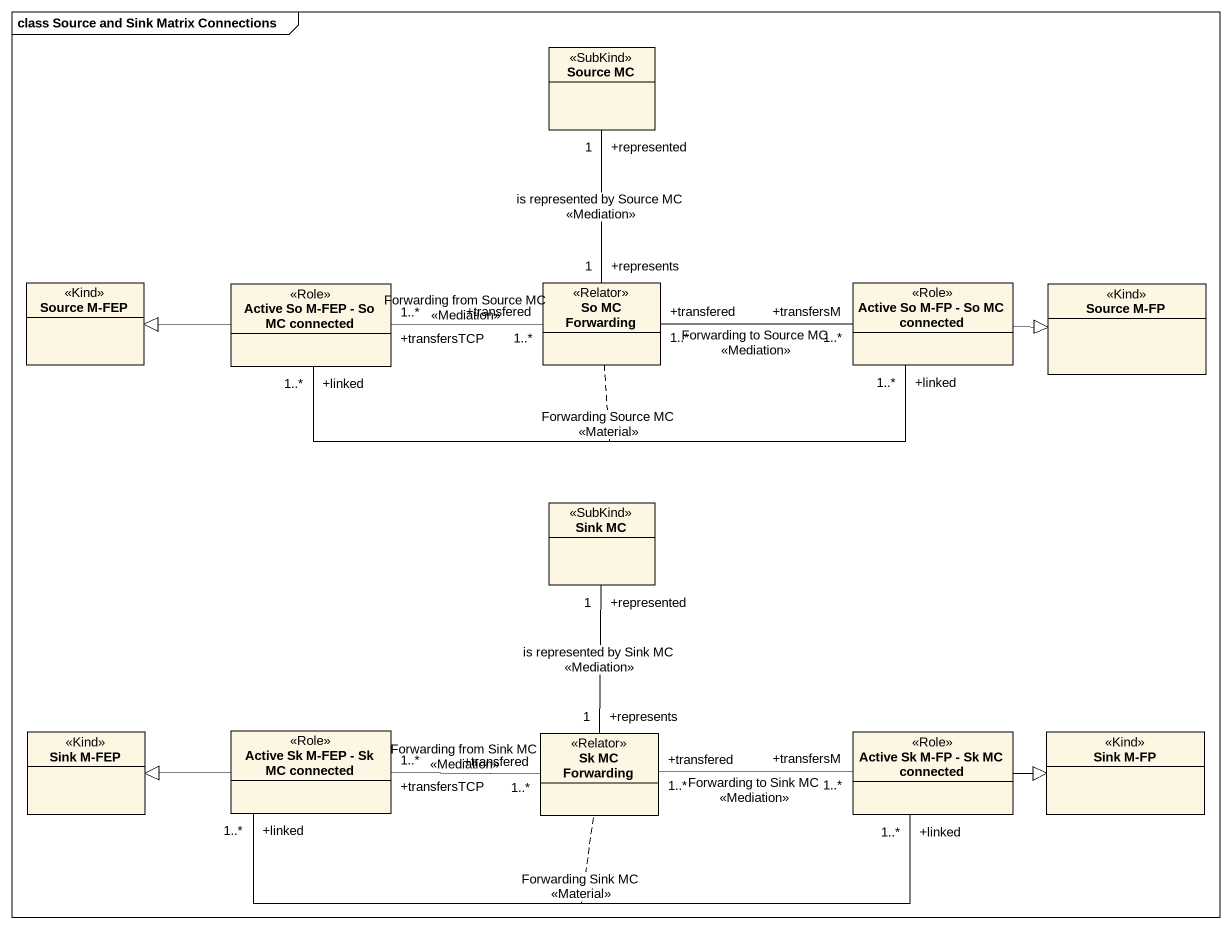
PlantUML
@startuml
mainframe class Source and Sink Matrix Connections
hide circle
hide empty members
class "Source MC" as Source_MC <<SubKind>>
class "Source M-FEP" as Source_M_FEP <<Kind>>
class "Active So M-FEP - So MC connected" as Active_So_M_FEP_So_MC <<Role>>
class "So MC Forwarding" as So_MC_Forwarding <<Relator>>
class "Active So M-FP - So MC connected" as Active_So_M_FP_So_MC <<Role>>
class "Source M-FP" as Source_M_FP <<Kind>>
class "Sink MC" as Sink_MC <<SubKind>>
class "Sink M-FEP" as Sink_M_FEP <<Kind>>
class "Active Sk M-FEP - Sk MC connected" as Active_Sk_M_FEP_Sk_MC <<Role>>
class "Sk MC Forwarding" as Sk_MC_Forwarding <<Relator>>
class "Active Sk M-FP - Sk MC connected" as Active_Sk_M_FP_Sk_MC <<Role>>
class "Sink M-FP" as Sink_M_FP <<Kind>>
Active_So_M_FEP_So_MC -left-|> Source_M_FEP
Active_So_M_FEP_So_MC "+linked\n1..*" -right- "+linked\n1..*" Active_So_M_FP_So_MC : Forwarding Source MC\n<<Material>>
(Active_So_M_FEP_So_MC, Active_So_M_FP_So_MC) .. So_MC_Forwarding
So_MC_Forwarding "+represents\n1" -up- "+represented\n1" Source_MC : is represented by Source MC\n<<Mediation>>
So_MC_Forwarding "+transfered\n1..*" -left- "+transfersTCP\n1..*" Active_So_M_FEP_So_MC : Forwarding from Source MC\n<<Mediation>>
So_MC_Forwarding "+transfered\n1..*" -right- "+transfersM\n1..*" Active_So_M_FP_So_MC : Forwarding to Source MC\n<<Mediation>>
Active_So_M_FP_So_MC -right-|> Source_M_FP
Active_Sk_M_FEP_Sk_MC -left-|> Sink_M_FEP
Active_Sk_M_FEP_Sk_MC "+linked\n1..*" -right- "+linked\n1..*" Active_Sk_M_FP_Sk_MC : Forwarding Sink MC\n<<Material>>
(Active_Sk_M_FEP_Sk_MC, Active_Sk_M_FP_Sk_MC) .. Sk_MC_Forwarding
Sk_MC_Forwarding "+represents\n1" -up- "+represented\n1" Sink_MC : is represented by Sink MC\n<<Mediation>>
Sk_MC_Forwarding "+transfered\n1..*" -left- "+transfersTCP\n1..*" Active_Sk_M_FEP_Sk_MC : Forwarding from Sink MC\n<<Mediation>>
Sk_MC_Forwarding "+transfered\n1..*" -right- "+transfersM\n1..*" Active_Sk_M_FP_Sk_MC : Forwarding to Sink MC\n<<Mediation>>
Active_Sk_M_FP_Sk_MC -right-|> Sink_M_FP
@enduml
